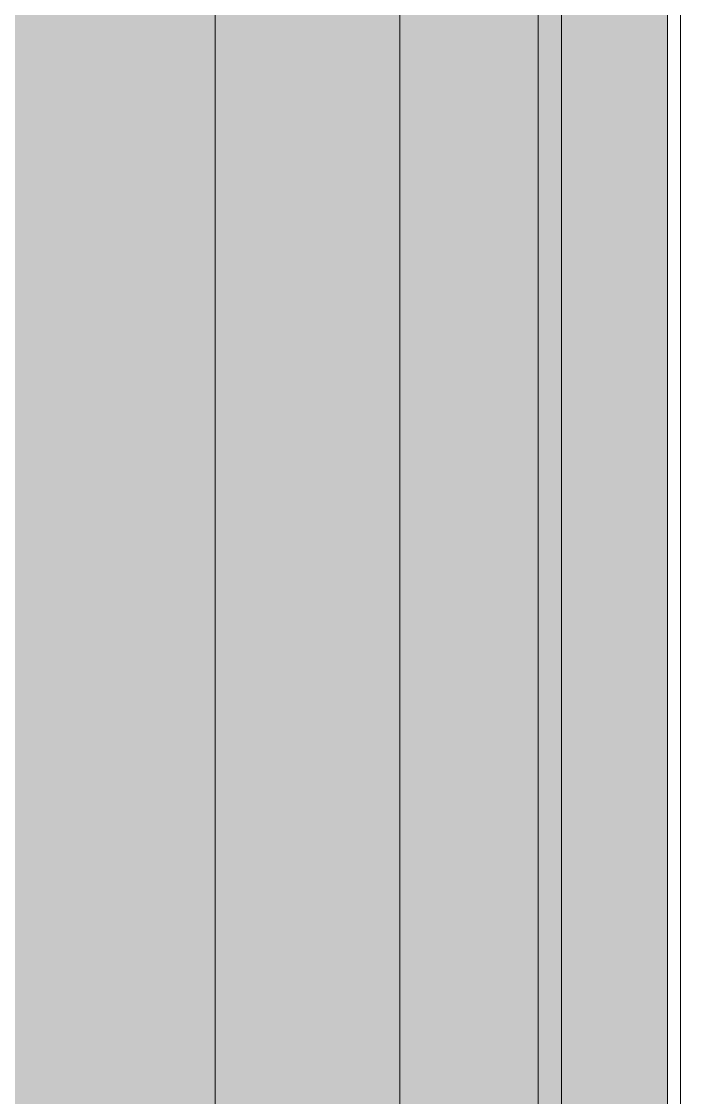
# Model space of a CAD drawing. Header units: inches. Extents: x 20139 to 37433, y -23296 to -20170.
# Drawn here: x 31317.18 to 31320.74, y -22554.77 to -22548.94 of the extents above; entities that cross this region are included whole.
import ezdxf

# ---------------------------------------------------------------- set-up
doc = ezdxf.new("R2010")
doc.units = ezdxf.units.IN
doc.header["$MEASUREMENT"] = 0
for name, color, linetype, lineweight in [('A-GLAZ-CURT', 52, 'Continuous', 9), ('A-GLAZ-CWMG', 51, 'Continuous', 9), ('L-SITE-WALL', 31, 'Continuous', 9), ('S-BEAM', 12, 'Continuous', 9)]:
    doc.layers.add(name, color=color, linetype=linetype, lineweight=lineweight)

# ---------------------------------------------------------------- blocks, each defined once
blk = doc.blocks.new('Girt_C - 8_D-803273-Level 1')
at = {"layer": 'S-BEAM'}
h = blk.add_hatch(color=256, dxfattribs=at)
h.paths.add_polyline_path([(22061.6402, -22786.1778), (22062.2148, -22786.1778), (22062.2148, -22689.8028), (22061.6402, -22689.8028), (22061.6402, -22782.1337)], flags=0)
h.paths.add_polyline_path([(22061.6402, -22685.8028), (22062.2148, -22685.8028), (22062.2148, -22545.0528), (22061.6402, -22545.0528), (22061.6402, -22646.5656)], flags=0)
h.paths.add_polyline_path([(22062.2148, -22336.5528), (22062.2148, -21867.4278), (22061.6402, -21867.4278), (22061.6402, -22336.5528)], flags=0)
h.paths.add_polyline_path([(22061.6402, -21578.1778), (22062.2148, -21578.1778), (22062.2148, -21540.9278), (22061.6402, -21540.9278), (22061.6402, -21562.0206)], flags=0)
h.paths.add_polyline_path([(22061.6402, -21178.1778), (22062.2148, -21178.1778), (22062.2148, -21143.6778), (22061.6402, -21143.6778), (22061.6402, -21174.6831)], flags=0)
for p, q in [((22061.6402, -22545.0528), (22061.6402, -22685.8028)), ((22062.2148, -22545.0528), (22062.2148, -22685.8028)), ((22062.2851, -22545.0528), (22062.2851, -22685.8028))]:
    blk.add_line(p, q, dxfattribs=at)
blk = doc.blocks.new('System Panel - Glazed-V102-Level 1')
at = {"layer": 'A-GLAZ-CURT', "transparency": 33554649}
blk.add_hatch(color=256, dxfattribs=at).paths.add_polyline_path([(-16.5313, 1.25), (-16.5313, 0.25), (16.5312, 0.25), (16.5312, 1.25)], flags=0)
at = {"layer": 'A-GLAZ-CURT'}
for p, q in [((-16.5313, 1.25), (16.5312, 1.25)), ((-16.5313, 1.25), (16.5312, 1.25)), ((16.5312, 0.25), (-16.5313, 0.25)), ((16.5312, 0.25), (-16.5313, 0.25))]:
    blk.add_line(p, q, dxfattribs=at)
blk = doc.blocks.new('Rectangular Mullion - Rectangular Mullion 1-V114-Level 1')
at = {"layer": 'A-GLAZ-CWMG'}
h = blk.add_hatch(color=256, dxfattribs=at)
h.paths.add_polyline_path([(22057.5152, -22578.2403), (22059.7652, -22578.2403), (22059.7652, -22545.1778), (22057.5152, -22545.1778), (22057.5152, -22569.0981)], flags=0)
h.paths.add_polyline_path([(22060.7652, -22578.2403), (22061.5152, -22578.2403), (22061.5152, -22545.1778), (22060.7652, -22545.1778), (22060.7652, -22569.0981)], flags=0)
blk.add_hatch(color=256, dxfattribs=at).paths.add_polyline_path([(22060.7652, -22578.2403), (22060.7652, -22545.1778), (22059.7652, -22545.1778), (22059.7652, -22578.2403)], flags=0)
blk.add_line((22061.5152, -22545.1778), (22061.5152, -22578.2403), dxfattribs=at)

msp = doc.modelspace()

# ---------------------------------------------------------------- hatches: boundary and pattern name
at = {"layer": 'L-SITE-WALL'}
h = msp.add_hatch(color=256, dxfattribs=at)
h.paths.add_polyline_path([(31319.97419, -22786.67781), (31328.09919, -22786.67781), (31327.98982, -22786.17781), (31320.09919, -22786.17781), (31320.09919, -22785.05281), (31319.97419, -22785.05281)], flags=0)
h.paths.add_polyline_path([(31328.72419, -22786.67781), (31328.72419, -22785.05281), (31328.33219, -22785.05281), (31328.33219, -22786.67781)], flags=0)
h.paths.add_polyline_path([(31319.97419, -22783.55281), (31320.09919, -22783.55281), (31320.09919, -22760.92781), (31319.97419, -22760.92781), (31319.97419, -22782.13375)], flags=0)
h.paths.add_polyline_path([(31328.72419, -22783.55281), (31328.72419, -22781.53581), (31328.56519, -22781.53581), (31328.56519, -22781.30281), (31328.72419, -22781.30281), (31328.72419, -22760.92781), (31328.09919, -22760.92781), (31328.09919, -22781.76881), (31328.33219, -22781.76881), (31328.33219, -22783.55281)], flags=0)
h.paths.add_polyline_path([(31328.09919, -22781.76881), (31328.33219, -22781.39932), (31328.56519, -22781.30281), (31328.23568, -22781.69416)], flags=0)
h.paths.add_polyline_path([(31328.09919, -22759.42781), (31328.72419, -22759.42781), (31328.72419, -22736.80281), (31328.09919, -22736.80281)], flags=0)
h.paths.add_polyline_path([(31320.09919, -22759.42781), (31320.09919, -22736.80281), (31319.97419, -22736.80281), (31319.97419, -22759.42781)], flags=0)
h.paths.add_polyline_path([(31319.97419, -22735.30281), (31320.09919, -22735.30281), (31320.09919, -22712.67781), (31319.97419, -22712.67781), (31319.97419, -22724.99031)], flags=0)
h.paths.add_polyline_path([(31328.72419, -22735.30281), (31328.72419, -22712.67781), (31328.09919, -22712.67781), (31328.09919, -22735.30281)], flags=0)
h.paths.add_polyline_path([(31328.72419, -22711.17781), (31328.72419, -22690.30281), (31328.09919, -22690.30281), (31328.09919, -22711.17781)], flags=0)
h.paths.add_polyline_path([(31319.97419, -22711.17781), (31320.09919, -22711.17781), (31320.09919, -22690.30281), (31319.97419, -22690.30281)], flags=0)
h.paths.add_polyline_path([(31320.09919, -22685.30281), (31320.09919, -22664.42781), (31319.97419, -22664.42781), (31319.97419, -22685.30281)], flags=0)
h.paths.add_polyline_path([(31328.72419, -22685.30281), (31328.72419, -22664.42781), (31328.09919, -22664.42781), (31328.09919, -22685.30281)], flags=0)
h.paths.add_polyline_path([(31328.09919, -22662.92781), (31328.72419, -22662.92781), (31328.72419, -22640.30281), (31328.09919, -22640.30281), (31328.09919, -22646.56562)], flags=0)
h.paths.add_polyline_path([(31319.97419, -22662.92781), (31320.09919, -22662.92781), (31320.09919, -22640.30281), (31317.72419, -22640.30281), (31317.72419, -22650.61531), (31319.97419, -22650.61531), (31319.97419, -22652.61531)], flags=0)
h.paths.add_polyline_path([(31317.72419, -22638.80281), (31320.09919, -22638.80281), (31320.09919, -22616.17781), (31317.72419, -22616.17781)], flags=0)
h.paths.add_polyline_path([(31328.72419, -22638.80281), (31328.72419, -22616.17781), (31328.09919, -22616.17781), (31328.09919, -22638.80281)], flags=0)
h.paths.add_polyline_path([(31317.72419, -22614.67781), (31320.09919, -22614.67781), (31320.09919, -22592.05281), (31317.72419, -22592.05281)], flags=0)
h.paths.add_polyline_path([(31328.72419, -22614.67781), (31328.72419, -22592.05281), (31328.09919, -22592.05281), (31328.09919, -22614.67781)], flags=0)
h.paths.add_polyline_path([(31320.09919, -22590.55281), (31320.09919, -22567.92781), (31319.97419, -22567.92781), (31319.97419, -22580.24031), (31317.72419, -22580.24031), (31317.72419, -22590.55281), (31319.97419, -22590.55281)], flags=0)
h.paths.add_polyline_path([(31328.72419, -22590.55281), (31328.72419, -22567.92781), (31328.09919, -22567.92781), (31328.09919, -22590.55281)], flags=0)
h.paths.add_polyline_path([(31320.09919, -22566.42781), (31320.09919, -22543.80281), (31319.97419, -22543.80281), (31319.97419, -22566.42781)], flags=0)
h.paths.add_polyline_path([(31328.72419, -22566.42781), (31328.72419, -22546.05281), (31328.56519, -22546.05281), (31328.59665, -22545.81981), (31328.72419, -22545.81981), (31328.63047, -22545.05281), (31328.33219, -22545.05281), (31328.23568, -22545.58681), (31328.09919, -22545.58681), (31328.09919, -22566.42781)], flags=0)
h.paths.add_polyline_path([(31328.56519, -22546.05281), (31328.23568, -22545.91632), (31328.23568, -22545.66146), (31328.43776, -22545.81981)], flags=0)

# ---------------------------------------------------------------- block references
at = {"layer": 'A-GLAZ-CURT', "rotation": 270}
msp.add_blockref('System Panel - Glazed-V102-Level 1', (31317.97419, -22561.70906), dxfattribs=at)
at = {"layer": 'A-GLAZ-CWMG'}
msp.add_blockref('Rectangular Mullion - Rectangular Mullion 1-V114-Level 1', (9258.45897, 0), dxfattribs=at)
at = {"layer": 'S-BEAM'}
msp.add_blockref('Girt_C - 8_D-803273-Level 1', (9258.45897, 0), dxfattribs=at)

doc.saveas('drawing.dxf')
